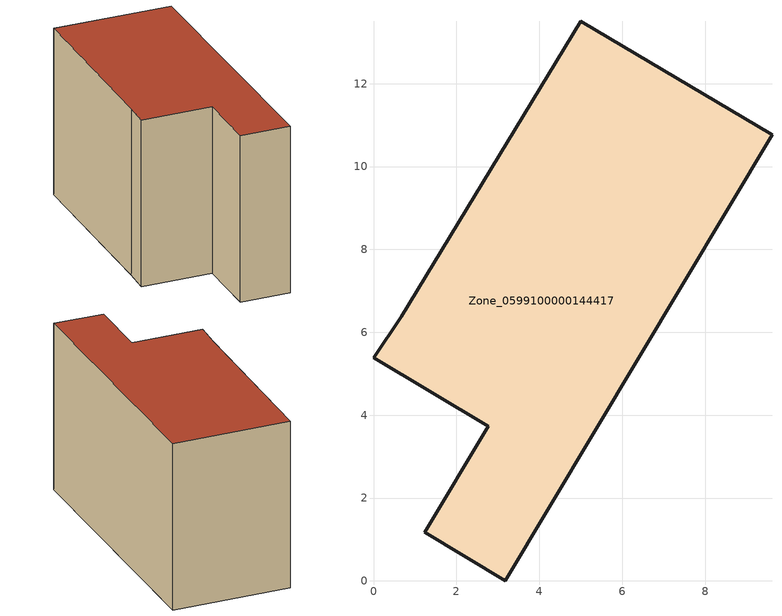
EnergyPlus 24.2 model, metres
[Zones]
Zone_0599100000144417
 floor ground (C_G): 3.17,0 1.24,1.17 2.77,3.73 0,5.38 0.67,6.38 5.01,13.51 9.62,10.77 z0
 wall outside (C_F): 0.67,6.38 0,5.38 2.77,3.73 1.24,1.17 3.17,0 9.62,10.77 5.01,13.51 0.67,6.38 z0:7.73
 roof outside (C_R): 3.17,0 9.62,10.77 5.01,13.51 0.67,6.38 0,5.38 2.77,3.73 1.24,1.17 z7.73
[BUILDING]
Pand.0599100000144417: North Axis=0; Terrain=City; Loads Convergence Tolerance Value=0.04; Temperature Convergence Tolerance Value=0.4; Solar Distribution=FullExterior; Maximum Number of Warmup Days=25; Minimum Number of Warmup Days=1
[Site:Location]
Rotterdam.The.Hague.AP_ZH_NLD Design_Conditions: Latitude=51.96; Longitude=4.45; Time Zone=1; Elevation=-4.5
[SITE:GROUNDTEMPERATURE:BUILDINGSURFACE]
18, 18, 18, 18, 18, 18, 18, 18, 18, 18, 18, 18
[MATERIAL] Thermal Absorptance=0.9; Solar Absorptance=0.7; Visible Absorptance=0.7
Name | Roughness | Thickness | Conductivity | Density | Specific Heat
G.TI.1975-1991 | MediumSmooth | 0.15 | 0.288461 | 540 | 1210
F.TI.1975-1991 | Rough | 0.3 | 0.230769 | 1920 | 840
R.TI.1975-1991 | MediumRough | 0.2 | 0.153846 | 1500 | 1000
[CONSTRUCTION]
C_G: G.TI.1975-1991
C_F: F.TI.1975-1991
C_R: R.TI.1975-1991
[ZONE]
Zone_0599100000144417: Type=1; Multiplier=1; Ceiling Height=Autocalculate; Volume=Autocalculate; Floor Area=autocalculate; Part of Total Floor Area=Yes
[ZONEINFILTRATION:DESIGNFLOWRATE]
Infil_Zone_0599100000144417: Zone or ZoneList or Space or SpaceList=Zone_0599100000144417; Schedule=AlwaysOn; Design Flow Rate Calculation Method=Flow/Area; Flow Rate per Floor Area=0.003; Constant Term Coefficient=1; Temperature Term Coefficient=0; Velocity Term Coefficient=0; Velocity Squared Term Coefficient=0
[HVACTEMPLATE:ZONE:IDEALLOADSAIRSYSTEM]
Zone_0599100000144417: Maximum Heating Supply Air Temperature=50; Minimum Cooling Supply Air Temperature=13; Maximum Heating Supply Air Humidity Ratio=0.0156; Minimum Cooling Supply Air Humidity Ratio=0.0077; Heating Limit=NoLimit; Cooling Limit=NoLimit; Dehumidification Control Type=ConstantSensibleHeatRatio; Cooling Sensible Heat Ratio=0.7; Dehumidification Setpoint=60; Humidification Control Type=None; Humidification Setpoint=30; Outdoor Air Method=None; Outdoor Air Flow Rate per Person=0.00944; Outdoor Air Flow Rate per Zone Floor Area=0; Outdoor Air Flow Rate per Zone=0; Demand Controlled Ventilation Type=None; Outdoor Air Economizer Type=NoEconomizer; Heat Recovery Type=None; Sensible Heat Recovery Effectiveness=0.7; Latent Heat Recovery Effectiveness=0.65
[ZONECONTROL:THERMOSTAT]
ThermostatControl_Zone_0599100000144417: Zone or ZoneList=Zone_0599100000144417; Control Type Schedule=DualSetpointControlType; Control 1=Thermostat_Zone_0599100000144417; Temperature Difference Between Cutout And Setpoint=0
[THERMOSTATSETPOINT:DUALSETPOINT]
Thermostat_Zone_0599100000144417: Heating Setpoint Temperature Schedule=HeatingSetpoint_Zone_0599100000144417; Cooling Setpoint Temperature Schedule=CoolingSetpoint_Zone_0599100000144417
[SCHEDULE:COMPACT]
HeatingSetpoint_Zone_0599100000144417: Through: 12/31, For: AllDays, Until: 24:00, 21
CoolingSetpoint_Zone_0599100000144417: Through: 12/31, For: AllDays, Until: 24:00, 24
DualSetpointControlType: Through: 12/31, For: AllDays, Until: 24:00, 4
AlwaysOn: Through: 12/31, For: AllDays, Until: 24:00, 1
